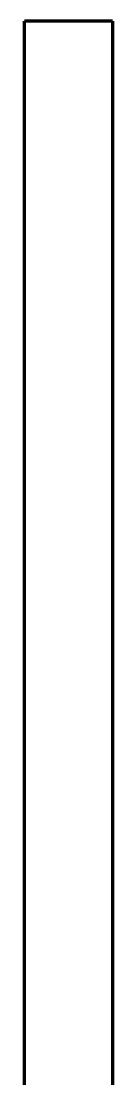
# Model space of a CAD drawing. Header units: millimetres. Extents: x 0 to 420, y 0 to 297.
# Drawn here: x 393 to 394, y 245 to 257 of the extents above; entities that cross this region are included whole.
import ezdxf

# ---------------------------------------------------------------- set-up
doc = ezdxf.new("R2010")
doc.units = ezdxf.units.MM
doc.linetypes.add('DASHED', pattern=[1.524, 1.27, -0.254])

msp = doc.modelspace()

# ---------------------------------------------------------------- linework, layer by layer
at = {"color": 1, "lineweight": 70}
for p, q in [((393, 235), (393, 257)), ((394, 257), (393, 257)), ((394, 257), (394, 235))]:
    msp.add_line(p, q, dxfattribs=at)
at = {"color": 5, "linetype": 'DASHED', "lineweight": 35}
for p, q in [((393, 257), (393, 235)), ((394, 257), (393, 257)), ((394, 257), (394, 235)), ((393, 255.467), (393, 255.5)), ((393, 255.5), (393, 255.492)), ((393, 255.467), (393, 255.5)), ((393, 255.5), (393, 255.492)), ((393, 255.467), (393, 255.5)), ((393, 255.5), (393, 255.492)), ((393, 255.467), (393, 255.5)), ((393, 255.5), (393, 255.492)), ((393, 255.467), (393, 255.5)), ((393, 255.5), (393, 255.492)), ((393, 255.467), (393, 255.5)), ((393, 255.5), (393, 255.492)), ((393, 255.492), (393, 255.467)), ((393, 255.492), (393, 255.467)), ((393, 255.492), (393, 255.467)), ((393, 255.492), (393, 255.467)), ((393, 255.492), (393, 255.467)), ((393, 255.492), (393, 255.467)), ((394, 255.492), (394, 255.5)), ((394, 255.5), (394, 255.467)), ((394, 255.492), (394, 255.5)), ((394, 255.5), (394, 255.467)), ((394, 255.492), (394, 255.5)), ((394, 255.5), (394, 255.467)), ((394, 255.492), (394, 255.5)), ((394, 255.5), (394, 255.467)), ((394, 255.492), (394, 255.5)), ((394, 255.5), (394, 255.467)), ((394, 255.492), (394, 255.5)), ((394, 255.5), (394, 255.467)), ((394, 255.467), (394, 255.492)), ((394, 255.467), (394, 255.492)), ((394, 255.467), (394, 255.492)), ((394, 255.467), (394, 255.492)), ((394, 255.467), (394, 255.492)), ((394, 255.467), (394, 255.492)), ((393, 255.371), (393, 255.467)), ((393, 255.467), (393, 255.427)), ((393, 255.371), (393, 255.467)), ((393, 255.467), (393, 255.427)), ((393, 255.371), (393, 255.467)), ((393, 255.467), (393, 255.427)), ((393, 255.371), (393, 255.467)), ((393, 255.467), (393, 255.427)), ((393, 255.371), (393, 255.467)), ((393, 255.467), (393, 255.427)), ((393, 255.371), (393, 255.467)), ((393, 255.467), (393, 255.427)), ((393, 255.427), (393, 255.371)), ((393, 255.427), (393, 255.371)), ((393, 255.427), (393, 255.371)), ((393, 255.427), (393, 255.371)), ((393, 255.427), (393, 255.371)), ((393, 255.427), (393, 255.371)), ((393, 255.216), (393, 255.371)), ((393, 255.371), (393, 255.301)), ((393, 255.216), (393, 255.371)), ((393, 255.371), (393, 255.301)), ((393, 255.216), (393, 255.371)), ((393, 255.371), (393, 255.301)), ((393, 255.216), (393, 255.371)), ((393, 255.371), (393, 255.301)), ((393, 255.216), (393, 255.371)), ((393, 255.371), (393, 255.301)), ((393, 255.216), (393, 255.371)), ((393, 255.371), (393, 255.301)), ((394, 255.427), (394, 255.467)), ((394, 255.467), (394, 255.371)), ((394, 255.427), (394, 255.467)), ((394, 255.467), (394, 255.371)), ((394, 255.427), (394, 255.467)), ((394, 255.467), (394, 255.371)), ((394, 255.427), (394, 255.467)), ((394, 255.467), (394, 255.371)), ((394, 255.427), (394, 255.467)), ((394, 255.467), (394, 255.371)), ((394, 255.427), (394, 255.467)), ((394, 255.467), (394, 255.371)), ((394, 255.371), (394, 255.427)), ((394, 255.371), (394, 255.427)), ((394, 255.371), (394, 255.427)), ((394, 255.371), (394, 255.427)), ((394, 255.371), (394, 255.427)), ((394, 255.371), (394, 255.427)), ((394, 255.301), (394, 255.371)), ((394, 255.371), (394, 255.216)), ((394, 255.301), (394, 255.371)), ((394, 255.371), (394, 255.216)), ((394, 255.301), (394, 255.371)), ((394, 255.371), (394, 255.216)), ((394, 255.301), (394, 255.371)), ((394, 255.371), (394, 255.216)), ((394, 255.301), (394, 255.371)), ((394, 255.371), (394, 255.216)), ((394, 255.301), (394, 255.371)), ((394, 255.371), (394, 255.216)), ((393, 255.301), (393, 255.216)), ((393, 255.301), (393, 255.216)), ((393, 255.301), (393, 255.216)), ((393, 255.301), (393, 255.216)), ((393, 255.301), (393, 255.216)), ((393, 255.301), (393, 255.216)), ((394, 255.216), (394, 255.301)), ((394, 255.216), (394, 255.301)), ((394, 255.216), (394, 255.301)), ((394, 255.216), (394, 255.301)), ((394, 255.216), (394, 255.301)), ((394, 255.216), (394, 255.301)), ((393, 255.011), (393, 255.216)), ((393, 255.216), (393, 255.119)), ((393, 255.011), (393, 255.216)), ((393, 255.216), (393, 255.119)), ((393, 255.011), (393, 255.216)), ((393, 255.216), (393, 255.119)), ((393, 255.011), (393, 255.216)), ((393, 255.216), (393, 255.119)), ((393, 255.011), (393, 255.216)), ((393, 255.216), (393, 255.119)), ((393, 255.011), (393, 255.216)), ((393, 255.216), (393, 255.119)), ((394, 255.119), (394, 255.216)), ((394, 255.216), (394, 255.011)), ((394, 255.119), (394, 255.216)), ((394, 255.216), (394, 255.011)), ((394, 255.119), (394, 255.216)), ((394, 255.216), (394, 255.011)), ((394, 255.119), (394, 255.216)), ((394, 255.216), (394, 255.011)), ((394, 255.119), (394, 255.216)), ((394, 255.216), (394, 255.011)), ((394, 255.119), (394, 255.216)), ((394, 255.216), (394, 255.011)), ((393, 255.119), (393, 255.011)), ((393, 255.119), (393, 255.011)), ((393, 255.119), (393, 255.011)), ((393, 255.119), (393, 255.011)), ((393, 255.119), (393, 255.011)), ((393, 255.119), (393, 255.011)), ((393, 254.764), (393, 255.011)), ((393, 255.011), (393, 254.892)), ((393, 254.764), (393, 255.011)), ((393, 255.011), (393, 254.892)), ((393, 254.764), (393, 255.011)), ((393, 255.011), (393, 254.892)), ((393, 254.764), (393, 255.011)), ((393, 255.011), (393, 254.892)), ((393, 254.764), (393, 255.011)), ((393, 255.011), (393, 254.892)), ((393, 254.764), (393, 255.011)), ((393, 255.011), (393, 254.892)), ((394, 255.011), (394, 255.119)), ((394, 255.011), (394, 255.119)), ((394, 255.011), (394, 255.119)), ((394, 255.011), (394, 255.119)), ((394, 255.011), (394, 255.119)), ((394, 255.011), (394, 255.119)), ((394, 254.892), (394, 255.011)), ((394, 255.011), (394, 254.764)), ((394, 254.892), (394, 255.011)), ((394, 255.011), (394, 254.764)), ((394, 254.892), (394, 255.011)), ((394, 255.011), (394, 254.764)), ((394, 254.892), (394, 255.011)), ((394, 255.011), (394, 254.764)), ((394, 254.892), (394, 255.011)), ((394, 255.011), (394, 254.764)), ((394, 254.892), (394, 255.011)), ((394, 255.011), (394, 254.764)), ((393, 254.892), (393, 254.764)), ((393, 254.892), (393, 254.764)), ((393, 254.892), (393, 254.764)), ((393, 254.892), (393, 254.764)), ((393, 254.892), (393, 254.764)), ((393, 254.892), (393, 254.764)), ((394, 254.764), (394, 254.892)), ((394, 254.764), (394, 254.892)), ((394, 254.764), (394, 254.892)), ((394, 254.764), (394, 254.892)), ((394, 254.764), (394, 254.892)), ((394, 254.764), (394, 254.892)), ((393, 254.489), (393, 254.764)), ((393, 254.764), (393, 254.629)), ((393, 254.489), (393, 254.764)), ((393, 254.764), (393, 254.629)), ((393, 254.489), (393, 254.764)), ((393, 254.764), (393, 254.629)), ((393, 254.489), (393, 254.764)), ((393, 254.764), (393, 254.629)), ((393, 254.489), (393, 254.764)), ((393, 254.764), (393, 254.629)), ((393, 254.489), (393, 254.764)), ((393, 254.764), (393, 254.629)), ((394, 254.629), (394, 254.764)), ((394, 254.764), (394, 254.489)), ((394, 254.629), (394, 254.764)), ((394, 254.764), (394, 254.489)), ((394, 254.629), (394, 254.764)), ((394, 254.764), (394, 254.489)), ((394, 254.629), (394, 254.764)), ((394, 254.764), (394, 254.489)), ((394, 254.629), (394, 254.764)), ((394, 254.764), (394, 254.489)), ((394, 254.629), (394, 254.764)), ((394, 254.764), (394, 254.489)), ((393, 254.629), (393, 254.489)), ((393, 254.629), (393, 254.489)), ((393, 254.629), (393, 254.489)), ((393, 254.629), (393, 254.489)), ((393, 254.629), (393, 254.489)), ((393, 254.629), (393, 254.489)), ((394, 254.489), (394, 254.629)), ((394, 254.489), (394, 254.629)), ((394, 254.489), (394, 254.629)), ((394, 254.489), (394, 254.629)), ((394, 254.489), (394, 254.629)), ((394, 254.489), (394, 254.629)), ((393, 254.2), (393, 254.489)), ((393, 254.489), (393, 254.346)), ((393, 254.2), (393, 254.489)), ((393, 254.489), (393, 254.346)), ((393, 254.2), (393, 254.489)), ((393, 254.489), (393, 254.346)), ((393, 254.2), (393, 254.489)), ((393, 254.489), (393, 254.346)), ((393, 254.2), (393, 254.489)), ((393, 254.489), (393, 254.346)), ((393, 254.2), (393, 254.489)), ((393, 254.489), (393, 254.346)), ((394, 254.346), (394, 254.489)), ((394, 254.489), (394, 254.2)), ((394, 254.346), (394, 254.489)), ((394, 254.489), (394, 254.2)), ((394, 254.346), (394, 254.489)), ((394, 254.489), (394, 254.2)), ((394, 254.346), (394, 254.489)), ((394, 254.489), (394, 254.2)), ((394, 254.346), (394, 254.489)), ((394, 254.489), (394, 254.2)), ((394, 254.346), (394, 254.489)), ((394, 254.489), (394, 254.2)), ((393, 254.346), (393, 254.2)), ((393, 254.346), (393, 254.2)), ((393, 254.346), (393, 254.2)), ((393, 254.346), (393, 254.2)), ((393, 254.346), (393, 254.2)), ((393, 254.346), (393, 254.2)), ((394, 254.2), (394, 254.346)), ((394, 254.2), (394, 254.346)), ((394, 254.2), (394, 254.346)), ((394, 254.2), (394, 254.346)), ((394, 254.2), (394, 254.346)), ((394, 254.2), (394, 254.346)), ((393, 254.2), (393, 254.054)), ((393, 253.911), (393, 254.2)), ((393, 254.2), (393, 254.054)), ((393, 253.911), (393, 254.2)), ((393, 254.2), (393, 254.054)), ((393, 253.911), (393, 254.2)), ((393, 254.2), (393, 254.054)), ((393, 253.911), (393, 254.2)), ((393, 254.2), (393, 254.054)), ((393, 253.911), (393, 254.2)), ((393, 254.2), (393, 254.054)), ((393, 253.911), (393, 254.2)), ((394, 254.2), (394, 253.911)), ((394, 254.054), (394, 254.2)), ((394, 254.2), (394, 253.911)), ((394, 254.054), (394, 254.2)), ((394, 254.2), (394, 253.911)), ((394, 254.054), (394, 254.2)), ((394, 254.2), (394, 253.911)), ((394, 254.054), (394, 254.2)), ((394, 254.2), (394, 253.911)), ((394, 254.054), (394, 254.2)), ((394, 254.2), (394, 253.911)), ((394, 254.054), (394, 254.2)), ((393, 254.054), (393, 253.911)), ((393, 254.054), (393, 253.911)), ((393, 254.054), (393, 253.911)), ((393, 254.054), (393, 253.911)), ((393, 254.054), (393, 253.911)), ((393, 254.054), (393, 253.911)), ((394, 253.911), (394, 254.054)), ((394, 253.911), (394, 254.054)), ((394, 253.911), (394, 254.054)), ((394, 253.911), (394, 254.054)), ((394, 253.911), (394, 254.054)), ((394, 253.911), (394, 254.054)), ((393, 253.911), (393, 253.771)), ((393, 253.636), (393, 253.911)), ((393, 253.911), (393, 253.771)), ((393, 253.636), (393, 253.911)), ((393, 253.911), (393, 253.771)), ((393, 253.636), (393, 253.911)), ((393, 253.911), (393, 253.771)), ((393, 253.636), (393, 253.911)), ((393, 253.911), (393, 253.771)), ((393, 253.636), (393, 253.911)), ((393, 253.911), (393, 253.771)), ((393, 253.636), (393, 253.911)), ((394, 253.911), (394, 253.636)), ((394, 253.771), (394, 253.911)), ((394, 253.911), (394, 253.636)), ((394, 253.771), (394, 253.911)), ((394, 253.911), (394, 253.636)), ((394, 253.771), (394, 253.911)), ((394, 253.911), (394, 253.636)), ((394, 253.771), (394, 253.911)), ((394, 253.911), (394, 253.636)), ((394, 253.771), (394, 253.911)), ((394, 253.911), (394, 253.636)), ((394, 253.771), (394, 253.911)), ((393, 253.771), (393, 253.636)), ((393, 253.771), (393, 253.636)), ((393, 253.771), (393, 253.636)), ((393, 253.771), (393, 253.636)), ((393, 253.771), (393, 253.636)), ((393, 253.771), (393, 253.636)), ((394, 253.636), (394, 253.771)), ((394, 253.636), (394, 253.771)), ((394, 253.636), (394, 253.771)), ((394, 253.636), (394, 253.771)), ((394, 253.636), (394, 253.771)), ((394, 253.636), (394, 253.771)), ((393, 253.636), (393, 253.508)), ((393, 253.389), (393, 253.636)), ((393, 253.636), (393, 253.508)), ((393, 253.389), (393, 253.636)), ((393, 253.636), (393, 253.508)), ((393, 253.389), (393, 253.636)), ((393, 253.636), (393, 253.508)), ((393, 253.389), (393, 253.636)), ((393, 253.636), (393, 253.508)), ((393, 253.389), (393, 253.636)), ((393, 253.636), (393, 253.508)), ((393, 253.389), (393, 253.636)), ((394, 253.636), (394, 253.389)), ((394, 253.508), (394, 253.636)), ((394, 253.636), (394, 253.389)), ((394, 253.508), (394, 253.636)), ((394, 253.636), (394, 253.389)), ((394, 253.508), (394, 253.636)), ((394, 253.636), (394, 253.389)), ((394, 253.508), (394, 253.636)), ((394, 253.636), (394, 253.389)), ((394, 253.508), (394, 253.636)), ((394, 253.636), (394, 253.389)), ((394, 253.508), (394, 253.636)), ((393, 253.508), (393, 253.389)), ((393, 253.508), (393, 253.389)), ((393, 253.508), (393, 253.389)), ((393, 253.508), (393, 253.389)), ((393, 253.508), (393, 253.389)), ((393, 253.508), (393, 253.389)), ((394, 253.389), (394, 253.508)), ((394, 253.389), (394, 253.508)), ((394, 253.389), (394, 253.508)), ((394, 253.389), (394, 253.508)), ((394, 253.389), (394, 253.508)), ((394, 253.389), (394, 253.508)), ((393, 253.389), (393, 253.281)), ((393, 253.184), (393, 253.389)), ((393, 253.389), (393, 253.281)), ((393, 253.184), (393, 253.389)), ((393, 253.389), (393, 253.281)), ((393, 253.184), (393, 253.389)), ((393, 253.389), (393, 253.281)), ((393, 253.184), (393, 253.389)), ((393, 253.389), (393, 253.281)), ((393, 253.184), (393, 253.389)), ((393, 253.389), (393, 253.281)), ((393, 253.184), (393, 253.389)), ((394, 253.389), (394, 253.184)), ((394, 253.281), (394, 253.389)), ((394, 253.389), (394, 253.184)), ((394, 253.281), (394, 253.389)), ((394, 253.389), (394, 253.184)), ((394, 253.281), (394, 253.389)), ((394, 253.389), (394, 253.184)), ((394, 253.281), (394, 253.389)), ((394, 253.389), (394, 253.184)), ((394, 253.281), (394, 253.389)), ((394, 253.389), (394, 253.184)), ((394, 253.281), (394, 253.389)), ((393, 253.281), (393, 253.184)), ((393, 253.281), (393, 253.184)), ((393, 253.281), (393, 253.184)), ((393, 253.281), (393, 253.184)), ((393, 253.281), (393, 253.184)), ((393, 253.281), (393, 253.184)), ((394, 253.184), (394, 253.281)), ((394, 253.184), (394, 253.281)), ((394, 253.184), (394, 253.281)), ((394, 253.184), (394, 253.281)), ((394, 253.184), (394, 253.281)), ((394, 253.184), (394, 253.281)), ((393, 253.184), (393, 253.099)), ((393, 253.029), (393, 253.184)), ((393, 253.184), (393, 253.099)), ((393, 253.029), (393, 253.184)), ((393, 253.184), (393, 253.099)), ((393, 253.029), (393, 253.184)), ((393, 253.184), (393, 253.099)), ((393, 253.029), (393, 253.184)), ((393, 253.184), (393, 253.099)), ((393, 253.029), (393, 253.184)), ((393, 253.184), (393, 253.099)), ((393, 253.029), (393, 253.184)), ((393, 253.099), (393, 253.029)), ((393, 253.099), (393, 253.029)), ((393, 253.099), (393, 253.029)), ((393, 253.099), (393, 253.029)), ((393, 253.099), (393, 253.029)), ((393, 253.099), (393, 253.029)), ((394, 253.184), (394, 253.029)), ((394, 253.099), (394, 253.184)), ((394, 253.184), (394, 253.029)), ((394, 253.099), (394, 253.184)), ((394, 253.184), (394, 253.029)), ((394, 253.099), (394, 253.184)), ((394, 253.184), (394, 253.029)), ((394, 253.099), (394, 253.184)), ((394, 253.184), (394, 253.029)), ((394, 253.099), (394, 253.184)), ((394, 253.184), (394, 253.029)), ((394, 253.099), (394, 253.184)), ((394, 253.029), (394, 253.099)), ((394, 253.029), (394, 253.099)), ((394, 253.029), (394, 253.099)), ((394, 253.029), (394, 253.099)), ((394, 253.029), (394, 253.099)), ((394, 253.029), (394, 253.099)), ((393, 253.029), (393, 252.973)), ((393, 252.933), (393, 253.029)), ((393, 253.029), (393, 252.973)), ((393, 252.933), (393, 253.029)), ((393, 253.029), (393, 252.973)), ((393, 252.933), (393, 253.029)), ((393, 253.029), (393, 252.973)), ((393, 252.933), (393, 253.029)), ((393, 253.029), (393, 252.973)), ((393, 252.933), (393, 253.029)), ((393, 253.029), (393, 252.973)), ((393, 252.933), (393, 253.029)), ((393, 252.973), (393, 252.933)), ((393, 252.973), (393, 252.933)), ((393, 252.973), (393, 252.933)), ((393, 252.973), (393, 252.933)), ((393, 252.973), (393, 252.933)), ((393, 252.973), (393, 252.933)), ((394, 253.029), (394, 252.933)), ((394, 252.973), (394, 253.029)), ((394, 253.029), (394, 252.933)), ((394, 252.973), (394, 253.029)), ((394, 253.029), (394, 252.933)), ((394, 252.973), (394, 253.029)), ((394, 253.029), (394, 252.933)), ((394, 252.973), (394, 253.029)), ((394, 253.029), (394, 252.933)), ((394, 252.973), (394, 253.029)), ((394, 253.029), (394, 252.933)), ((394, 252.973), (394, 253.029)), ((394, 252.933), (394, 252.973)), ((394, 252.933), (394, 252.973)), ((394, 252.933), (394, 252.973)), ((394, 252.933), (394, 252.973)), ((394, 252.933), (394, 252.973)), ((394, 252.933), (394, 252.973)), ((393, 252.933), (393, 252.908)), ((393, 252.9), (393, 252.933)), ((393, 252.933), (393, 252.908)), ((393, 252.9), (393, 252.933)), ((393, 252.933), (393, 252.908)), ((393, 252.9), (393, 252.933)), ((393, 252.933), (393, 252.908)), ((393, 252.9), (393, 252.933)), ((393, 252.933), (393, 252.908)), ((393, 252.9), (393, 252.933)), ((393, 252.933), (393, 252.908)), ((393, 252.9), (393, 252.933)), ((393, 252.908), (393, 252.9)), ((393, 252.908), (393, 252.9)), ((393, 252.908), (393, 252.9)), ((393, 252.908), (393, 252.9)), ((393, 252.908), (393, 252.9)), ((393, 252.908), (393, 252.9)), ((394, 252.933), (394, 252.9)), ((394, 252.908), (394, 252.933)), ((394, 252.933), (394, 252.9)), ((394, 252.908), (394, 252.933)), ((394, 252.933), (394, 252.9)), ((394, 252.908), (394, 252.933)), ((394, 252.933), (394, 252.9)), ((394, 252.908), (394, 252.933)), ((394, 252.933), (394, 252.9)), ((394, 252.908), (394, 252.933)), ((394, 252.933), (394, 252.9)), ((394, 252.908), (394, 252.933)), ((394, 252.9), (394, 252.908)), ((394, 252.9), (394, 252.908)), ((394, 252.9), (394, 252.908)), ((394, 252.9), (394, 252.908)), ((394, 252.9), (394, 252.908)), ((394, 252.9), (394, 252.908))]:
    msp.add_line(p, q, dxfattribs=at)

doc.saveas('drawing.dxf')
